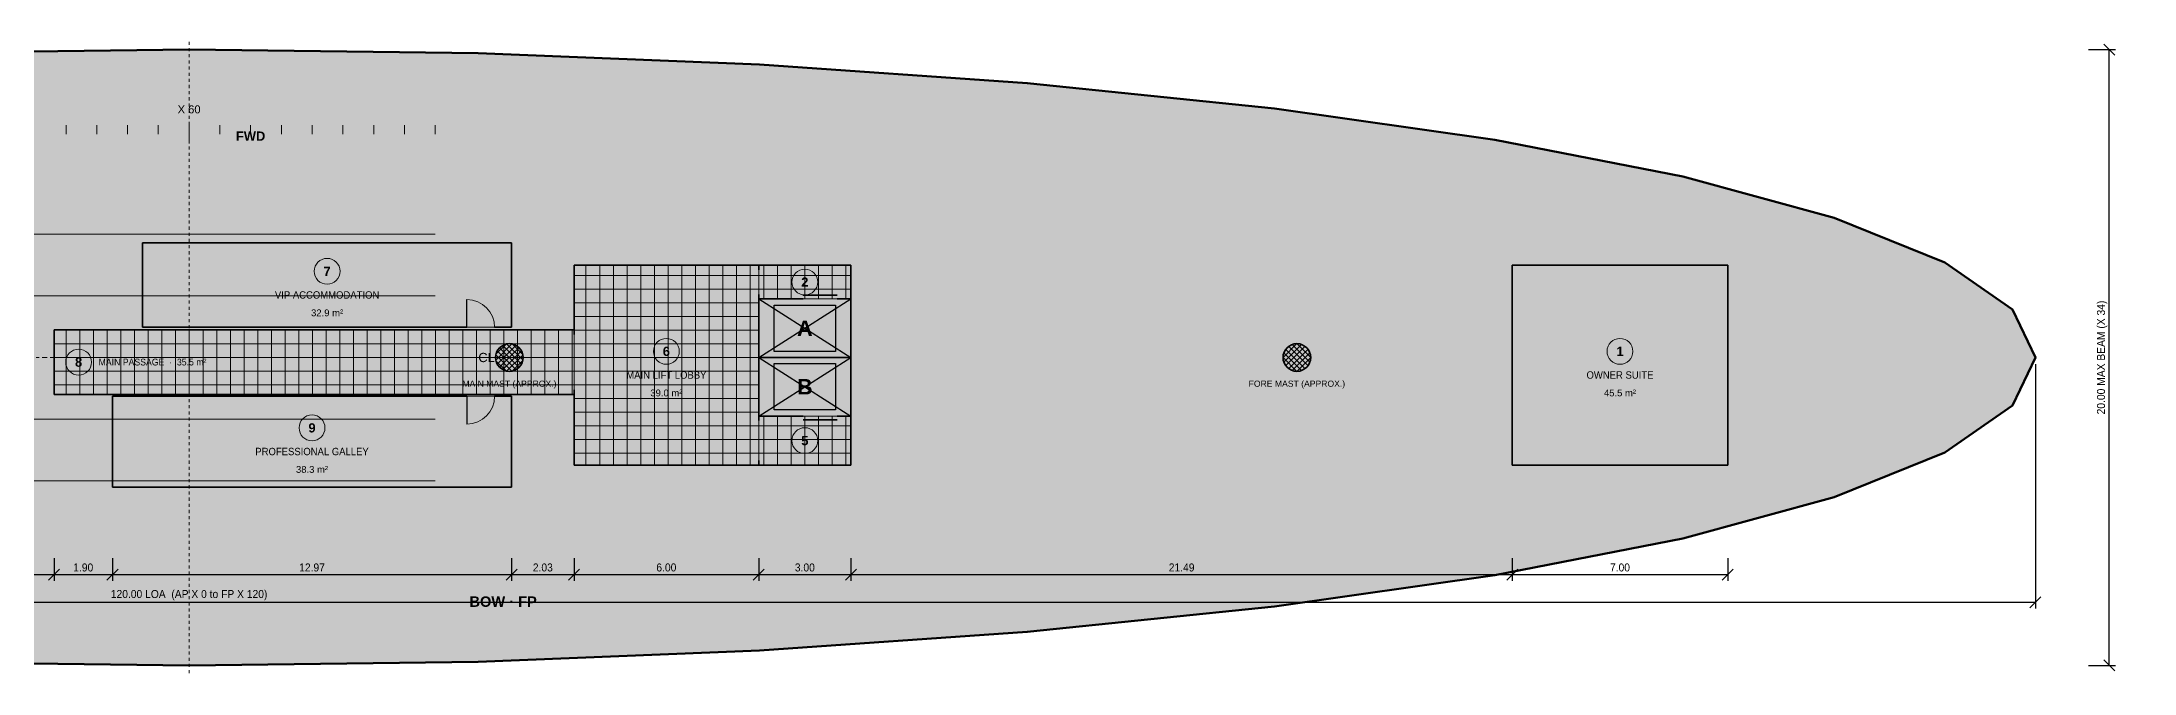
# Model space of a CAD drawing. Header units: metres. Extents: x -3 to 123, y -10 to 10.
# Drawn here: x 55.2 to 123.2, y -10.2 to 10.2 of the extents above; entities that cross this region are included whole.
import ezdxf
from ezdxf.enums import TextEntityAlignment as Align

# ---------------------------------------------------------------- set-up
doc = ezdxf.new("R2010")
doc.units = ezdxf.units.M
doc.linetypes.add('CENTER', pattern=[5.08, 3.175, -0.635, 0.635, -0.635])
doc.linetypes.add('DASHED', pattern=[1.524, 1.27, -0.254])
for name, color, linetype, lineweight in [('A-ANNO-DIMS', 7, 'Continuous', 13), ('A-ANNO-NOTE', 7, 'Continuous', 13), ('A-AREA', 8, 'Continuous', 13), ('A-AREA-IDEN', 7, 'Continuous', 18), ('A-AREA-PATT', 254, 'Continuous', 0), ('A-CONV', 5, 'Continuous', 25), ('A-DOOR', 7, 'Continuous', 18), ('A-FLOR-OTLN', 7, 'Continuous', 50), ('A-WALL', 7, 'Continuous', 35), ('S-GRID', 9, 'Continuous', 9), ('S-GRID-IDEN', 8, 'Continuous', 13), ('S-MAST', 8, 'Continuous', 25)]:
    doc.layers.add(name, color=color, linetype=linetype, lineweight=lineweight)
doc.styles.add('P68', font='arial.ttf', dxfattribs={"width": 0.92})
doc.styles.add('P68-BOLD', font='arialbd.ttf')
doc.dimstyles.new('P68-200', dxfattribs={"dimtxt": 0.26, "dimasz": 0.24, "dimexe": 0.2, "dimexo": 0.12, "dimgap": 0.1, "dimtad": 1, "dimzin": 0, "dimdsep": 46, "dimtxsty": 'P68', "dimtsz": 0.18, "dimcen": 2.5, "dimclrd": 7, "dimclre": 8, "dimclrt": 7, "dimazin": 3, "dimtfac": 1, "dimtmove": 0, "dimatfit": 3})

# ---------------------------------------------------------------- blocks, each defined once
blk = doc.blocks.new('P68-TAG')
at = {"lineweight": 18}
blk.add_circle((0, 0), 0.42, dxfattribs=at)
at = {"style": 'P68-BOLD'}
blk.add_attdef('NUM', text='', height=0.3, dxfattribs=at).set_placement((0, 0), align=Align.MIDDLE_CENTER)

msp = doc.modelspace()

# ---------------------------------------------------------------- hatches: boundary and pattern name
at = {"layer": 'A-ANNO-NOTE', "true_color": 0x102027}
msp.add_hatch(color=7, dxfattribs=at).paths.add_polyline_path([(60, 6.45), (64.2, 6.45), (64.2, 6.7), (65.2, 6.3), (64.2, 5.9), (64.2, 6.15), (60, 6.15)])
at = {"layer": 'A-AREA-PATT', "true_color": 0xe6f0e1}
for points in [[(58.49, 3.72), (70.48, 3.72), (70.48, 0.98), (58.49, 0.98)], [(57.51, -1.26), (70.48, -1.26), (70.48, -4.21), (57.51, -4.21)]]:
    msp.add_hatch(color=7, dxfattribs=at).paths.add_polyline_path(points)
at = {"layer": 'A-AREA-PATT', "true_color": 0xfbefd5}
for points in [[(72.51, 3), (78.51, 3), (78.51, -3.5), (72.51, -3.5)], [(78.51, 3), (81.51, 3), (81.51, 1.9), (78.51, 1.9)], [(55.61, 0.9), (72.51, 0.9), (72.51, -1.2), (55.61, -1.2)], [(78.51, -1.9), (81.51, -1.9), (81.51, -3.5), (78.51, -3.5)]]:
    msp.add_hatch(color=7, dxfattribs=at).paths.add_polyline_path(points)
at = {"layer": 'A-AREA-PATT', "true_color": 0xc4ced4}
h = msp.add_hatch(dxfattribs=at)
h.set_pattern_fill('NET', scale=0.14)
h.paths.add_polyline_path([(72.51, 3), (78.51, 3), (78.51, -3.5), (72.51, -3.5)])
h = msp.add_hatch(dxfattribs=at)
h.set_pattern_fill('NET', scale=0.14)
h.paths.add_polyline_path([(78.51, 3), (81.51, 3), (81.51, 1.9), (78.51, 1.9)])
at = {"layer": 'A-AREA-PATT', "true_color": 0xdfe9f6}
msp.add_hatch(color=7, dxfattribs=at).paths.add_polyline_path([(103, 3), (110, 3), (110, -3.5), (103, -3.5)])
at = {"layer": 'A-AREA-PATT', "true_color": 0xd5ecf7}
for points in [[(78.51, 1.9), (81.51, 1.9), (81.51, 0), (78.51, 0)], [(78.51, 0), (81.51, 0), (81.51, -1.9), (78.51, -1.9)]]:
    msp.add_hatch(color=7, dxfattribs=at).paths.add_polyline_path(points)
at = {"layer": 'A-AREA-PATT', "true_color": 0xc4ced4}
h = msp.add_hatch(dxfattribs=at)
h.set_pattern_fill('NET', scale=0.14)
h.paths.add_polyline_path([(55.61, 0.9), (72.51, 0.9), (72.51, -1.2), (55.61, -1.2)])
h = msp.add_hatch(dxfattribs=at)
h.set_pattern_fill('NET', scale=0.14)
h.paths.add_polyline_path([(78.51, -1.9), (81.51, -1.9), (81.51, -3.5), (78.51, -3.5)])
at = {"layer": 'A-CONV', "true_color": 0xffffff}
for points in [[(79.01, 1.7), (81.01, 1.7), (81.01, 0.2), (79.01, 0.2)], [(79.01, -0.2), (81.01, -0.2), (81.01, -1.7), (79.01, -1.7)]]:
    msp.add_hatch(color=7, dxfattribs=at).paths.add_polyline_path(points)
at = {"layer": 'A-FLOR-OTLN', "true_color": 0xfbfaf7}
msp.add_hatch(color=7, dxfattribs=at).paths.add_polyline_path([(120, 0), (119.26, -1.56), (117.06, -3.09), (113.46, -4.54), (108.54, -5.88), (102.43, -7.07), (95.27, -8.09), (87.24, -8.91), (78.54, -9.51), (69.39, -9.88), (60, -10), (50.61, -9.88), (41.46, -9.51), (32.76, -8.91), (24.73, -8.09), (17.57, -7.07), (11.46, -5.88), (6.54, -4.54), (2.94, -3.09), (0.74, -1.56), (0, 0), (0.74, 1.56), (2.94, 3.09), (6.54, 4.54), (11.46, 5.88), (17.57, 7.07), (24.73, 8.09), (32.76, 8.91), (41.46, 9.51), (50.61, 9.88), (60, 10), (69.39, 9.88), (78.54, 9.51), (87.24, 8.91), (95.27, 8.09), (102.43, 7.07), (108.54, 5.88), (113.46, 4.54), (117.06, 3.09), (119.26, 1.56)])
at = {"layer": 'S-MAST', "true_color": 0x5a6469}
h = msp.add_hatch(dxfattribs=at)
h.set_pattern_fill('ANSI37', scale=0.04)
h.paths.add_polyline_path([(70.86, 0), (70.826, 0.172), (70.728, 0.318), (70.582, 0.416), (70.41, 0.45), (70.238, 0.416), (70.092, 0.318), (69.994, 0.172), (69.96, 0), (69.994, -0.172), (70.092, -0.318), (70.238, -0.416), (70.41, -0.45), (70.582, -0.416), (70.728, -0.318), (70.826, -0.172)])
h = msp.add_hatch(dxfattribs=at)
h.set_pattern_fill('ANSI37', scale=0.04)
h.paths.add_polyline_path([(96.45, 0), (96.416, 0.172), (96.318, 0.318), (96.172, 0.416), (96, 0.45), (95.828, 0.416), (95.682, 0.318), (95.584, 0.172), (95.55, 0), (95.584, -0.172), (95.682, -0.318), (95.828, -0.416), (96, -0.45), (96.172, -0.416), (96.318, -0.318), (96.416, -0.172)])

# ---------------------------------------------------------------- linework, layer by layer
at = {"layer": 'A-AREA'}
for points in [[(58.49, 3.72), (70.48, 3.72), (70.48, 0.98), (58.49, 0.98)], [(72.51, 3), (78.51, 3), (78.51, -3.5), (72.51, -3.5)], [(78.51, 3), (81.51, 3), (81.51, 1.9), (78.51, 1.9)], [(103, 3), (110, 3), (110, -3.5), (103, -3.5)], [(78.51, 1.9), (81.51, 1.9), (81.51, 0), (78.51, 0)], [(55.61, 0.9), (72.51, 0.9), (72.51, -1.2), (55.61, -1.2)], [(78.51, 0), (81.51, 0), (81.51, -1.9), (78.51, -1.9)], [(57.51, -1.26), (70.48, -1.26), (70.48, -4.21), (57.51, -4.21)], [(78.51, -1.9), (81.51, -1.9), (81.51, -3.5), (78.51, -3.5)]]:
    msp.add_lwpolyline(points, close=True, dxfattribs=at)
at = {"layer": 'A-CONV', "true_color": 0x1976d2}
for p, q in [((78.51, 1.9), (81.51, 0)), ((78.51, 0), (81.51, 1.9)), ((78.51, 0), (81.51, -1.9)), ((78.51, -1.9), (81.51, 0))]:
    msp.add_line(p, q, dxfattribs=at)
at = {"layer": 'A-CONV', "lineweight": 35, "true_color": 0x1976d2}
for p, q in [((79.96, 2.02), (81.06, 2.02)), ((79.96, -2.02), (81.06, -2.02))]:
    msp.add_line(p, q, dxfattribs=at)
at = {"layer": 'A-CONV', "lineweight": 25, "true_color": 0x1976d2}
for points in [[(79.01, 1.7), (81.01, 1.7), (81.01, 0.2), (79.01, 0.2)], [(79.01, -0.2), (81.01, -0.2), (81.01, -1.7), (79.01, -1.7)]]:
    msp.add_lwpolyline(points, close=True, dxfattribs=at)
at = {"layer": 'A-DOOR', "lineweight": 25}
for p, q in [((69.03, 0.98), (69.03, 1.88)), ((69.03, -1.26), (69.03, -2.16))]:
    msp.add_line(p, q, dxfattribs=at)
at = {"layer": 'A-DOOR', "lineweight": 9}
for centre, start, end in [((69.03, 0.98), 0, 90), ((69.03, -1.26), 270, 360)]:
    msp.add_arc(centre, 0.9, start, end, dxfattribs=at)
at = {"layer": 'A-FLOR-OTLN'}
msp.add_lwpolyline([(50.61, 9.88), (60, 10), (69.39, 9.88), (78.54, 9.51), (87.24, 8.91), (95.27, 8.09), (102.43, 7.07), (108.54, 5.88), (113.46, 4.54), (117.06, 3.09), (119.26, 1.56), (120, 0), (119.26, -1.56), (117.06, -3.09), (113.46, -4.54), (108.54, -5.88), (102.43, -7.07), (95.27, -8.09), (87.24, -8.91), (78.54, -9.51), (69.39, -9.88), (60, -10), (50.61, -9.88)], dxfattribs=at)
at = {"layer": 'A-WALL', "true_color": 0x102027}
for p, q in [((58.49, 3.72), (58.49, 0.98)), ((58.49, 3.72), (70.48, 3.72)), ((70.48, 3.72), (70.48, 0.98)), ((72.51, 3), (72.51, 0.75)), ((72.51, 3), (81.51, 3)), ((78.51, 3), (78.51, 2.85)), ((81.51, 3), (81.51, -3.5)), ((103, 3), (103, -3.5)), ((103, 3), (110, 3)), ((110, 3), (110, -3.5)), ((78.51, 2.05), (78.51, -2.05)), ((78.51, 1.9), (79.96, 1.9)), ((81.06, 1.9), (81.51, 1.9)), ((55.61, 0.9), (55.61, -1.2)), ((55.61, 0.9), (72.51, 0.9)), ((58.49, 0.98), (69.03, 0.98)), ((69.93, 0.98), (70.48, 0.98)), ((78.51, 0), (81.51, 0)), ((55.61, -1.2), (72.51, -1.2)), ((57.51, -1.26), (57.51, -4.21)), ((57.51, -1.26), (69.03, -1.26)), ((69.93, -1.26), (70.48, -1.26)), ((70.48, -1.26), (70.48, -4.21)), ((72.51, -1.05), (72.51, -3.5)), ((78.51, -1.9), (79.96, -1.9)), ((81.06, -1.9), (81.51, -1.9)), ((78.51, -3.35), (78.51, -3.5)), ((72.51, -3.5), (81.51, -3.5)), ((103, -3.5), (110, -3.5)), ((57.51, -4.21), (70.48, -4.21))]:
    msp.add_line(p, q, dxfattribs=at)
at = {"layer": 'S-GRID', "linetype": 'DASHED', "ltscale": 0.04, "true_color": 0xb0bec5}
msp.add_line((60, -10.25), (60, 10.25), dxfattribs=at)
at = {"layer": 'S-GRID', "true_color": 0xb0bec5}
for p, q in [((56, 7.55), (56, 7.25)), ((57, 7.55), (57, 7.25)), ((58, 7.55), (58, 7.25)), ((59, 7.55), (59, 7.25)), ((61, 7.55), (61, 7.25)), ((62, 7.55), (62, 7.25)), ((63, 7.55), (63, 7.25)), ((64, 7.55), (64, 7.25)), ((65, 7.55), (65, 7.25)), ((66, 7.55), (66, 7.25)), ((67, 7.55), (67, 7.25)), ((68, 7.55), (68, 7.25))]:
    msp.add_line(p, q, dxfattribs=at)
at = {"layer": 'S-GRID', "true_color": 0x102027}
msp.add_line((60, 7.55), (60, 7), dxfattribs=at)
at = {"layer": 'S-GRID', "true_color": 0xdfe5e8}
for p, q in [((0, 4), (68, 4)), ((0, 2), (68, 2)), ((0, -2), (68, -2)), ((0, -4), (68, -4))]:
    msp.add_line(p, q, dxfattribs=at)
at = {"layer": 'S-GRID', "linetype": 'CENTER', "ltscale": 0.05, "true_color": 0x546e7a}
msp.add_line((-1.2, 0), (69.2, 0), dxfattribs=at)
at = {"layer": 'S-MAST', "lineweight": 35}
for centre in [(70.41, 0), (96, 0)]:
    msp.add_circle(centre, 0.45, dxfattribs=at)

# ---------------------------------------------------------------- block references
at = {"layer": 'A-AREA-IDEN'}
for p, values in [((64.485, 2.8), {'NUM': '7'}), ((80.01, 2.45), {'NUM': '2'}), ((56.41, -0.15), {'NUM': '8'}), ((75.51, 0.2), {'NUM': '6'}), ((106.5, 0.2), {'NUM': '1'}), ((63.995, -2.285), {'NUM': '9'}), ((80.01, -2.7), {'NUM': '5'})]:
    msp.add_blockref('P68-TAG', p, dxfattribs=at).add_auto_attribs(values)

# ---------------------------------------------------------------- texts
at = {"layer": 'A-ANNO-NOTE', "true_color": 0x102027, "style": 'P68-BOLD'}
msp.add_text('FWD', height=0.3, dxfattribs=at).set_placement((62, 6.95), align=Align.BOTTOM_CENTER)
msp.add_text('BOW · FP', height=0.34, dxfattribs=at).set_placement((71.3, -8.2), align=Align.BOTTOM_RIGHT)
at = {"layer": 'A-AREA-IDEN', "true_color": 0x546e7a, "style": 'P68'}
for s, p in [('32.9 m²', (64.485, 1.45)), ('39.0 m²', (75.51, -1.15)), ('45.5 m²', (106.5, -1.15)), ('38.3 m²', (63.995, -3.635))]:
    msp.add_text(s, height=0.22, dxfattribs=at).set_placement(p, align=Align.MIDDLE_CENTER)
at = {"layer": 'A-AREA-IDEN', "true_color": 0x102027, "style": 'P68', "bg_fill": 1, "box_fill_scale": 1.2, "bg_fill_color": 0, "bg_fill_true_color": 16777215}
for s, insert, char_height, attachment_point in [('VIP ACCOMMODATION', (64.485, 2.03), 0.24, 5), ('MAIN PASSAGE  ·  35.5 m²', (57.06, -0.15), 0.22, 4), ('MAIN LIFT LOBBY', (75.51, -0.57), 0.24, 5), ('OWNER SUITE', (106.5, -0.57), 0.24, 5), ('PROFESSIONAL GALLEY', (63.995, -3.055), 0.24, 5)]:
    msp.add_mtext(s, dxfattribs=dict(at, insert=insert, char_height=char_height, attachment_point=attachment_point))
at = {"layer": 'A-CONV', "true_color": 0x1976d2, "style": 'P68-BOLD'}
for s, p in [('A', (80.01, 0.95)), ('B', (80.01, -0.95))]:
    msp.add_text(s, height=0.5, dxfattribs=at).set_placement(p, align=Align.MIDDLE_CENTER)
at = {"layer": 'S-GRID-IDEN', "true_color": 0x546e7a, "style": 'P68'}
msp.add_text('X 60', height=0.26, dxfattribs=at).set_placement((60, 7.85), align=Align.BOTTOM_CENTER)
msp.add_text('CL', height=0.3, dxfattribs=at).set_placement((69.4, 0), align=Align.MIDDLE_LEFT)
at = {"layer": 'S-MAST', "true_color": 0x8e3b6a, "style": 'P68'}
for s, p in [('MAIN MAST (APPROX.)', (70.41, -0.75)), ('FORE MAST (APPROX.)', (96, -0.75))]:
    msp.add_text(s, height=0.2, dxfattribs=at).set_placement(p, align=Align.TOP_CENTER)

# ---------------------------------------------------------------- dimensions: what is measured, and where the dimension line sits
at = {"layer": 'A-ANNO-DIMS'}
msp.add_linear_dim(base=(122.4, -10), p1=(121.6, -10), p2=(121.6, 10), angle=90, text='20.00 MAX BEAM (X 34)', dimstyle='P68-200', dxfattribs=at).render()
msp.add_linear_dim(base=(0, -7.95), p1=(0, -0.1), p2=(120, -0.1), text='120.00 LOA  (AP X 0 to FP X 120)', dimstyle='P68-200', dxfattribs=at).render()
for base, p1, p2 in [((41.1, -7.05), (41.1, -6.4), (55.61, -6.4)), ((55.61, -7.05), (55.61, -6.4), (57.51, -6.4)), ((57.51, -7.05), (57.51, -6.4), (70.48, -6.4)), ((70.48, -7.05), (70.48, -6.4), (72.51, -6.4)), ((72.51, -7.05), (72.51, -6.4), (78.51, -6.4)), ((78.51, -7.05), (78.51, -6.4), (81.51, -6.4)), ((81.51, -7.05), (81.51, -6.4), (103, -6.4)), ((103, -7.05), (103, -6.4), (110, -6.4))]:
    msp.add_linear_dim(base=base, p1=p1, p2=p2, dimstyle='P68-200', dxfattribs=at).render()

doc.saveas('drawing.dxf')
